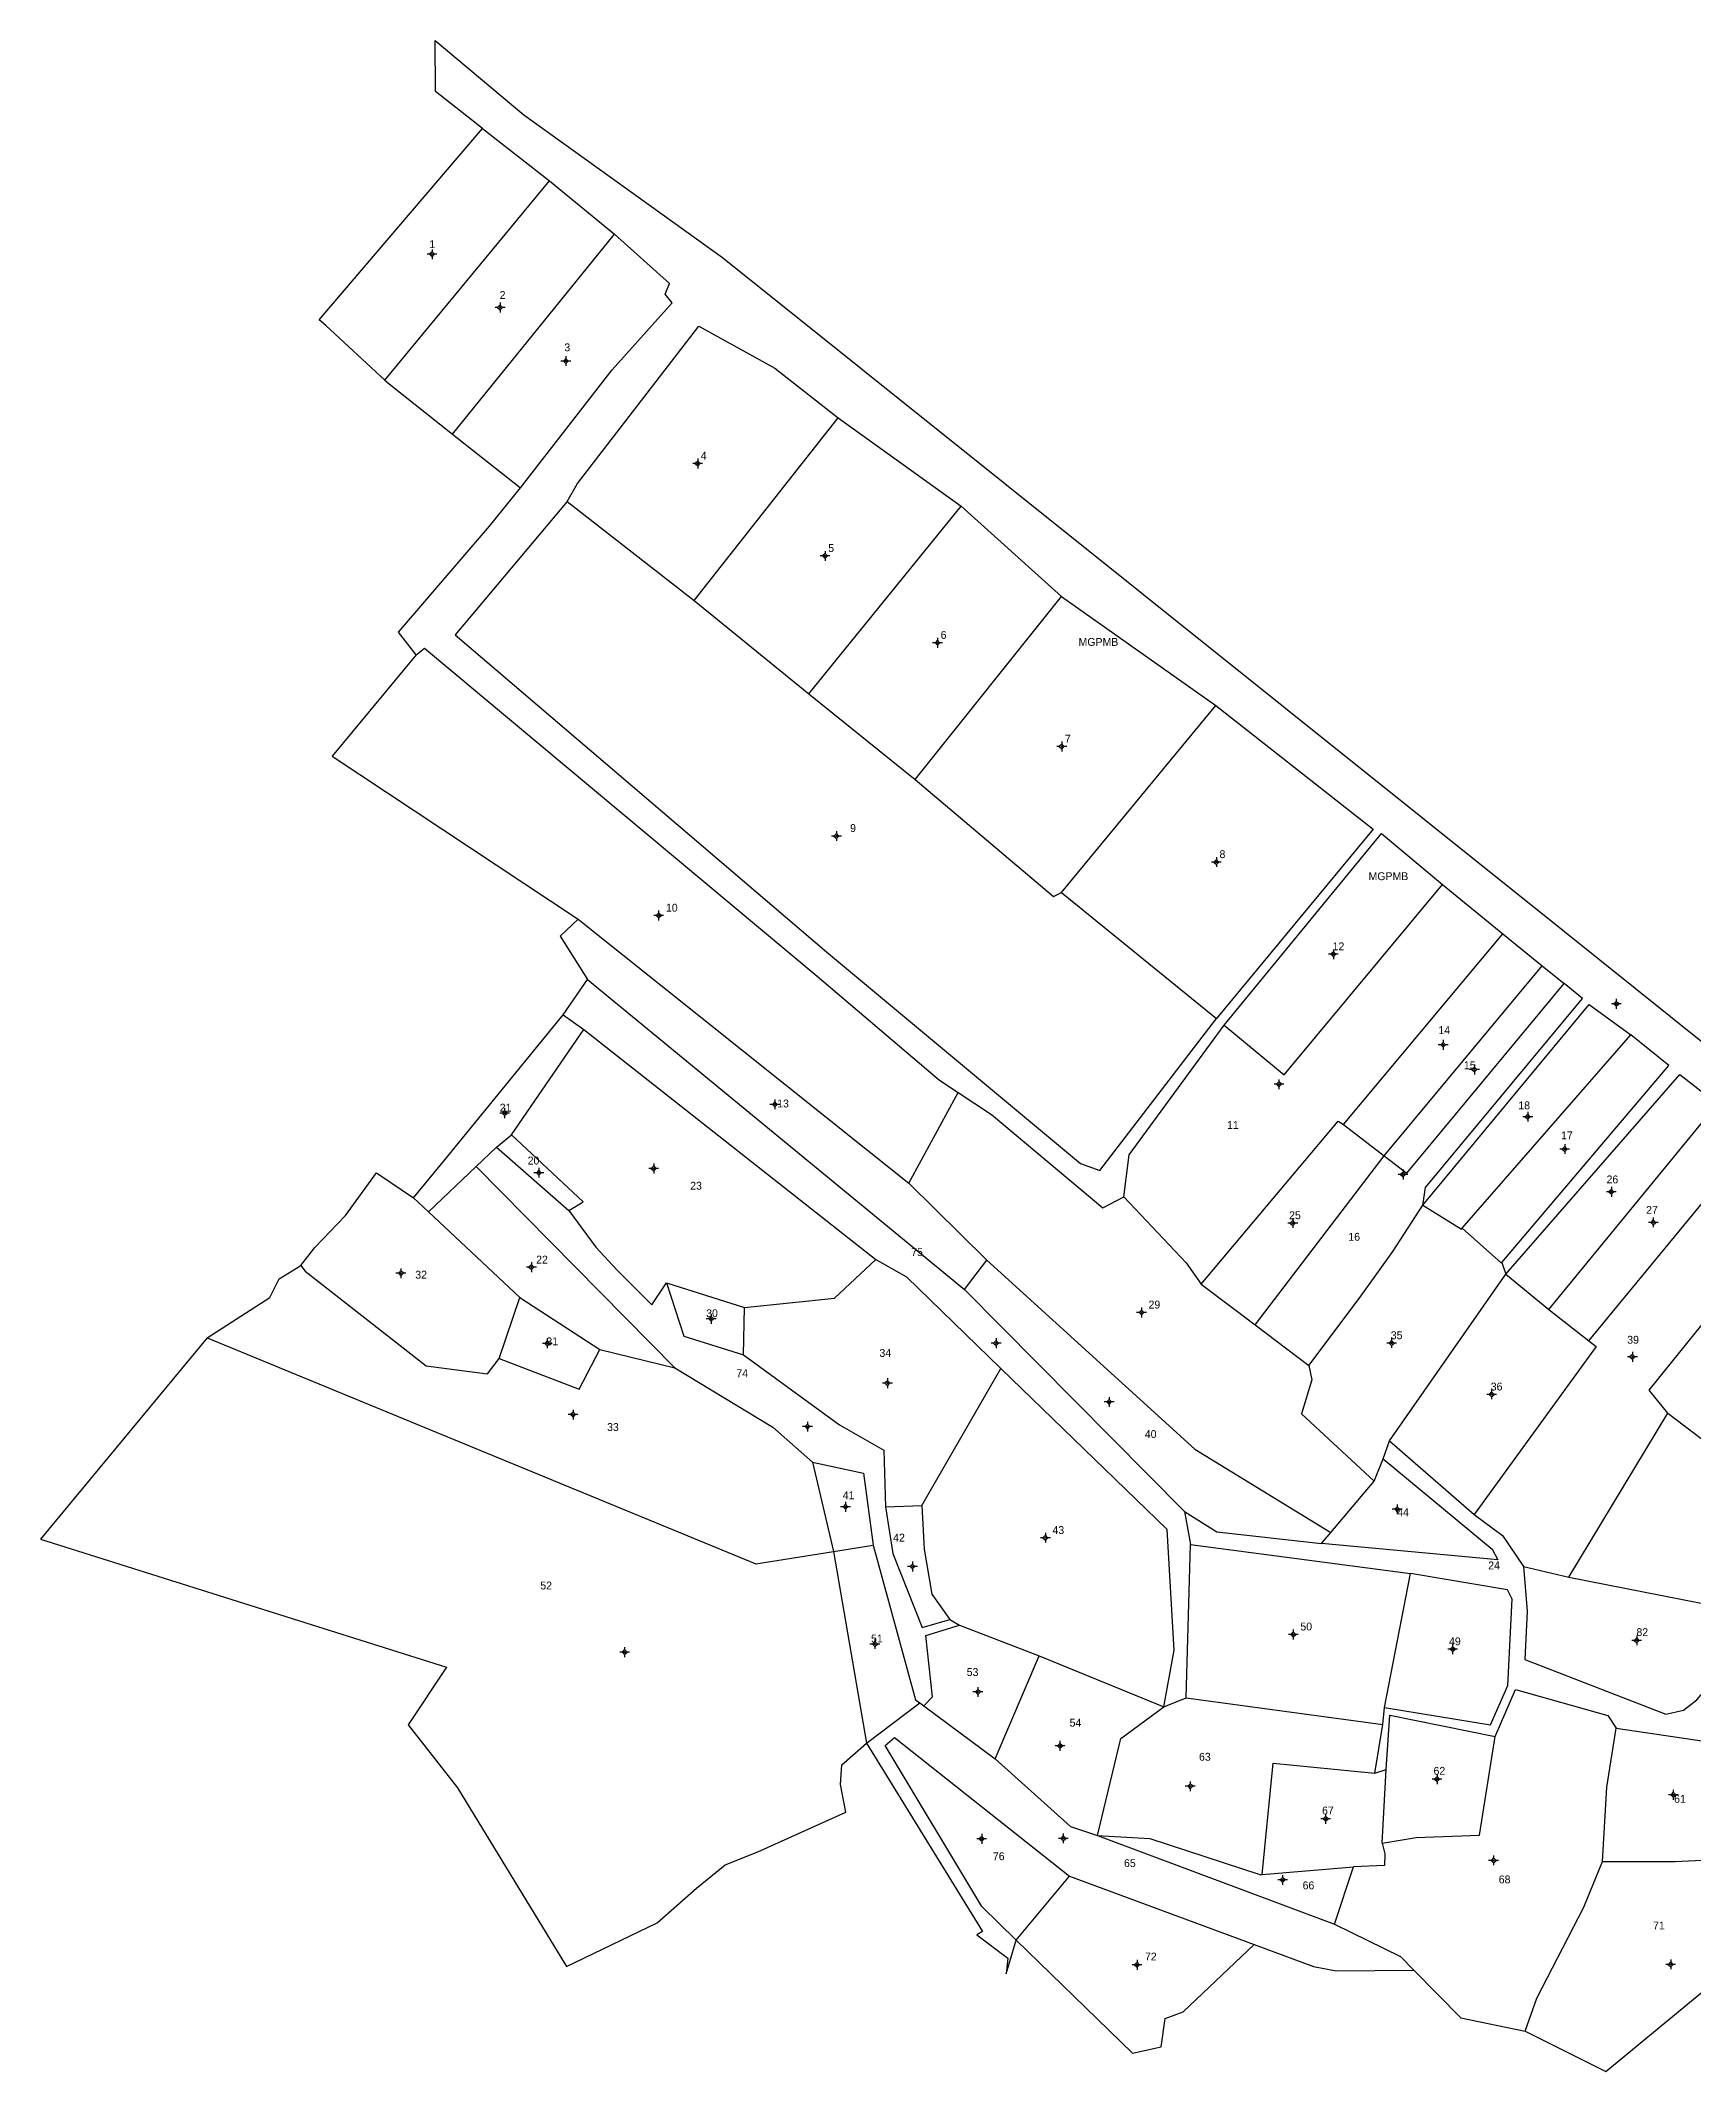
# Model space of a CAD drawing. Extents: x 551451 to 552083, y 1839976 to 1840492.
# Drawn here: x 551451 to 551870, y 1839976 to 1840492 of the extents above; entities that cross this region are included whole.
import ezdxf

# ---------------------------------------------------------------- set-up
doc = ezdxf.new("R2010")
doc.units = 0
for name, color, linetype in [('Level 10', 7, 'Continuous'), ('Level 11', 7, 'Continuous'), ('Level 22', 7, 'Continuous'), ('Level 6', 7, 'Continuous')]:
    doc.layers.add(name, color=color, linetype=linetype)

msp = doc.modelspace()

# ---------------------------------------------------------------- linework, layer by layer
at = {"layer": 'Level 10'}
for p, q in [((551562.81, 1840469.19), (551579.82, 1840455.9)), ((551538, 1840405.29), (551579.82, 1840455.9)), ((551579.82, 1840455.9), (551596.37, 1840442.32)), ((551555.19, 1840391.56), (551596.37, 1840442.32)), ((551616.54, 1840349.24), (551653.17, 1840395.68)), ((551653.17, 1840395.68), (551684.44, 1840373.28)), ((551555.19, 1840391.56), (551572.45, 1840377.93)), ((551584.28, 1840374.41), (551616.54, 1840349.24)), ((551645.71, 1840325.53), (551684.44, 1840373.28)), ((551684.44, 1840373.28), (551709.94, 1840350.27)), ((551616.54, 1840349.24), (551645.71, 1840325.53)), ((551672.72, 1840303.8), (551709.94, 1840350.27)), ((551709.94, 1840350.27), (551749.11, 1840322.61)), ((551645.71, 1840325.53), (551672.72, 1840303.8)), ((551709.9, 1840275.05), (551749.11, 1840322.61)), ((551709.9, 1840275.05), (551749.24, 1840243.05)), ((551806.67, 1840277.12), (551822.06, 1840264.59)), ((551587.06, 1840268.32), (551671.14, 1840201.28)), ((551781.53, 1840216.16), (551822.06, 1840264.59)), ((551822.06, 1840264.59), (551832.01, 1840256.49)), ((551791.88, 1840208.17), (551832.01, 1840256.49)), ((551832.01, 1840256.49), (551837.59, 1840251.93)), ((551583.32, 1840244.05), (551589.47, 1840252.99)), ((551589.47, 1840252.99), (551685.27, 1840174.19)), ((551583.32, 1840244.05), (551588.51, 1840240.29)), ((551570.19, 1840213.49), (551588.51, 1840240.29)), ((551588.51, 1840240.29), (551662.7, 1840181.82)), ((551811.68, 1840189.77), (551854.58, 1840238.93)), ((551671.14, 1840201.28), (551683.65, 1840224.25)), ((551833.69, 1840169.17), (551876.58, 1840221.41)), ((551566.36, 1840210.37), (551570.19, 1840213.49)), ((551781.53, 1840216.16), (551791.88, 1840208.17)), ((551843.91, 1840161.16), (551886.59, 1840213.12)), ((551561.19, 1840205.48), (551566.36, 1840210.37)), ((551566.36, 1840210.37), (551584.7, 1840194.3)), ((551759.08, 1840165.26), (551791.88, 1840208.17)), ((551549.03, 1840193.98), (551561.19, 1840205.48)), ((551561.19, 1840205.48), (551611.68, 1840154.33)), ((551545.29, 1840197.5), (551549.03, 1840193.98)), ((551671.14, 1840201.28), (551690.92, 1840181.65)), ((551549.03, 1840193.98), (551572.26, 1840172.15)), ((551685.27, 1840174.19), (551690.92, 1840181.65)), ((551793.2, 1840135.78), (551822.78, 1840178.11)), ((551821.77, 1840181.06), (551822.78, 1840178.11)), ((551822.78, 1840178.11), (551833.69, 1840169.17)), ((551567.04, 1840156.68), (551572.26, 1840172.15)), ((551572.26, 1840172.15), (551592.58, 1840158.97)), ((551609.52, 1840175.96), (551629.34, 1840169.68)), ((551685.27, 1840174.19), (551741.13, 1840117.82)), ((551745.41, 1840175.6), (551759.08, 1840165.26)), ((551629.14, 1840157.61), (551629.34, 1840169.68)), ((551833.69, 1840169.17), (551843.91, 1840161.16)), ((551759.08, 1840165.26), (551772.73, 1840154.94)), ((551592.58, 1840158.97), (551611.68, 1840154.33)), ((551674.38, 1840119.33), (551694.47, 1840154.12)), ((551838.82, 1840101.13), (551863.94, 1840142.82)), ((551791.63, 1840131.17), (551793.2, 1840135.78)), ((551793.2, 1840135.78), (551814.71, 1840117.04)), ((551646.62, 1840130.35), (551651.98, 1840107.68)), ((551789.3, 1840125.55), (551791.63, 1840131.17)), ((551778.29, 1840112.51), (551789.3, 1840125.55)), ((551665.16, 1840119), (551674.38, 1840119.33)), ((551741.13, 1840117.82), (551742.67, 1840109.47)), ((551741.56, 1840070.48), (551742.67, 1840109.47)), ((551742.67, 1840109.47), (551798.57, 1840102.07)), ((551775.99, 1840109.68), (551778.29, 1840112.51)), ((551651.98, 1840107.68), (551662.08, 1840109.29)), ((551651.98, 1840107.68), (551660.39, 1840059)), ((551791.94, 1840068.01), (551798.57, 1840102.07)), ((551827.32, 1840103.81), (551838.82, 1840101.13)), ((551838.82, 1840101.13), (551889.45, 1840091.13)), ((551681.55, 1840090.37), (551683.98, 1840088.95)), ((551683.98, 1840088.95), (551704.19, 1840081.12)), ((551693.08, 1840055), (551704.19, 1840081.12)), ((551704.19, 1840081.12), (551735.88, 1840068.2)), ((551660.39, 1840059), (551673.87, 1840069.19)), ((551673.87, 1840069.19), (551674.93, 1840068.41)), ((551674.93, 1840068.41), (551693.08, 1840055)), ((551735.88, 1840068.2), (551741.56, 1840070.48)), ((551741.56, 1840070.48), (551791.54, 1840063.69)), ((551789.47, 1840051.35), (551791.54, 1840063.69)), ((551791.54, 1840063.69), (551791.94, 1840068.01)), ((551789.47, 1840051.35), (551792.38, 1840052.29)), ((551791.37, 1840033.54), (551792.38, 1840052.29)), ((551719.06, 1840035.46), (551779.25, 1840012.94)), ((551760.91, 1840025.57), (551784.12, 1840027.55)), ((551779.25, 1840012.94), (551784.12, 1840027.55)), ((551698.36, 1840008.94), (551711.94, 1840025.15)), ((551711.94, 1840025.15), (551758.83, 1840007.8))]:
    msp.add_line(p, q, dxfattribs=at)
for points in [[(551562.81, 1840469.19), (551550.85, 1840478.6), (551550.73, 1840491.53), (551573.3, 1840472.68), (551623.78, 1840436.42), (551837.71, 1840265.16), (552054.01, 1840091.72), (552080.17, 1840067.8), (552083.48, 1840053.35)], [(551538, 1840405.29), (551523.02, 1840419.19), (551521.3, 1840420.56), (551562.81, 1840469.19)], [(551572.45, 1840377.93), (551595.71, 1840407.91), (551610.97, 1840424.91), (551609.24, 1840427.11), (551610.32, 1840429.84), (551596.37, 1840442.32)], [(551584.28, 1840374.41), (551586.96, 1840378.98), (551617.77, 1840418.94), (551637.07, 1840408.28), (551653.17, 1840395.68)], [(551538, 1840405.29), (551539.07, 1840404.3), (551555.19, 1840391.56)], [(551545.9, 1840335.45), (551541.44, 1840341.24), (551564.61, 1840368.16), (551572.45, 1840377.93)], [(551584.28, 1840374.41), (551555.88, 1840340.52), (551650.16, 1840260.02), (551714.72, 1840206.22), (551719.64, 1840204.45), (551749.24, 1840243.05)], [(551545.9, 1840335.45), (551548.09, 1840337.21), (551647.83, 1840253.87), (551678.9, 1840227.37), (551683.65, 1840224.25)], [(551545.9, 1840335.45), (551524.57, 1840309.77), (551552.49, 1840291.26), (551587.06, 1840268.32)], [(551749.11, 1840322.61), (551789.11, 1840291.19), (551749.24, 1840243.05)], [(551672.72, 1840303.8), (551707.86, 1840274.09), (551709.9, 1840275.05)], [(551751.23, 1840241.38), (551791.19, 1840290.04), (551806.67, 1840277.12)], [(551751.23, 1840241.38), (551766.44, 1840228.77), (551806.67, 1840277.12)], [(551587.06, 1840268.32), (551582.52, 1840264.03), (551589.47, 1840252.99)], [(551791.88, 1840208.17), (551797.67, 1840203.76), (551837.59, 1840251.93)], [(551801.68, 1840195.68), (551802.37, 1840200.17), (551842.23, 1840248.13), (551837.59, 1840251.93)], [(551545.29, 1840197.5), (551553.22, 1840207.2), (551583.32, 1840244.05)], [(551801.68, 1840195.68), (551843.98, 1840246.66), (551854.58, 1840238.93)], [(551725.7, 1840197.76), (551727.08, 1840208.4), (551751.23, 1840241.38)], [(551821.77, 1840181.06), (551864.24, 1840231.12), (551854.58, 1840238.93)], [(551822.78, 1840178.11), (551866.98, 1840228.89), (551876.58, 1840221.41)], [(551683.65, 1840224.25), (551692.11, 1840218.69), (551720.38, 1840195.01), (551725.7, 1840197.76)], [(551584.7, 1840194.3), (551588.35, 1840196.54), (551570.19, 1840213.49)], [(551745.41, 1840175.6), (551780.23, 1840216.97), (551781.53, 1840216.16)], [(551516.63, 1840180.33), (551520.17, 1840184.91), (551527.95, 1840193.02), (551535.84, 1840203.87), (551545.29, 1840197.5)], [(551725.7, 1840197.76), (551741.54, 1840180.96), (551745.41, 1840175.6)], [(551863.94, 1840142.82), (551859.19, 1840148.61), (551901.36, 1840200.89)], [(551584.7, 1840194.3), (551591.59, 1840184.98), (551596.89, 1840179.22), (551605.84, 1840170.35), (551609.52, 1840175.96)], [(551772.73, 1840154.94), (551785.49, 1840171.92), (551794.06, 1840183.89), (551801.68, 1840195.68)], [(551801.68, 1840195.68), (551811.52, 1840189.59), (551811.68, 1840189.77)], [(551811.68, 1840189.77), (551821.66, 1840180.92), (551821.77, 1840181.06)], [(551629.34, 1840169.68), (551652.26, 1840172), (551662.7, 1840181.82)], [(551662.7, 1840181.82), (551670.53, 1840177.44), (551694.47, 1840154.12)], [(551492.87, 1840161.96), (551508.79, 1840172.19), (551511.1, 1840176.91), (551516.63, 1840180.33)], [(551516.63, 1840180.33), (551517.7, 1840178.92), (551548.47, 1840154.8), (551564.04, 1840152.8), (551567.04, 1840156.68)], [(551690.92, 1840181.65), (551743.74, 1840133.62), (551778.29, 1840112.51)], [(551609.52, 1840175.96), (551613.93, 1840162.35), (551629.14, 1840157.61)], [(551492.87, 1840161.96), (551450.52, 1840110.75), (551553.65, 1840078.24), (551543.93, 1840063.6), (551556.45, 1840047.58), (551584.14, 1840002.23), (551607.18, 1840013.35), (551617.14, 1840022.15), (551624.47, 1840028.06), (551632.71, 1840031.31), (551655.08, 1840041.46), (551653.71, 1840048.43), (551654.11, 1840053.47), (551660.39, 1840059)], [(551492.87, 1840161.96), (551632.24, 1840104.54), (551651.98, 1840107.68)], [(551843.91, 1840161.16), (551845.74, 1840159.72), (551814.71, 1840117.04)], [(551567.04, 1840156.68), (551587.35, 1840148.91), (551592.58, 1840158.97)], [(551629.14, 1840157.61), (551653.52, 1840139.87), (551664.72, 1840133.41), (551665.16, 1840119)], [(551611.68, 1840154.33), (551636.56, 1840139.27), (551646.62, 1840130.35)], [(551735.88, 1840068.2), (551738.5, 1840082.59), (551736.71, 1840113.23), (551694.47, 1840154.12)], [(551772.73, 1840154.94), (551773.5, 1840151.24), (551770.85, 1840142.64), (551789.3, 1840125.55)], [(551863.94, 1840142.82), (551872.72, 1840136.09), (551874.6, 1840138.44)], [(551646.62, 1840130.35), (551659.56, 1840127.56), (551662.08, 1840109.29)], [(551791.63, 1840131.17), (551819.34, 1840108.27), (551820.75, 1840105.58), (551775.99, 1840109.68)], [(551665.16, 1840119), (551667.06, 1840107.17), (551674.49, 1840088.35), (551681.55, 1840090.37)], [(551674.38, 1840119.33), (551674.97, 1840108.23), (551676.92, 1840096.79), (551681.55, 1840090.37)], [(551741.13, 1840117.82), (551749.4, 1840112.63), (551775.99, 1840109.68)], [(551814.71, 1840117.04), (551821.94, 1840111.75), (551827.32, 1840103.81)], [(551662.08, 1840109.29), (551672.81, 1840069.97), (551673.87, 1840069.19)], [(551791.94, 1840068.01), (551818.88, 1840063.61), (551823.26, 1840073.57), (551824.39, 1840095.53), (551823.22, 1840097.95), (551798.57, 1840102.07)], [(551827.32, 1840103.81), (551828.21, 1840092.47), (551827.58, 1840080.23), (551863.42, 1840066.34), (551867.96, 1840067.37), (551871.28, 1840069.93), (551889.45, 1840091.13)], [(551674.93, 1840068.41), (551677.15, 1840070.76), (551675.4, 1840086.35), (551683.98, 1840088.95)], [(551719.06, 1840035.46), (551724.99, 1840060.16), (551735.88, 1840068.2)], [(551820.12, 1840060.67), (551825.24, 1840072.57), (551848.67, 1840066.02), (551850.82, 1840062.8)], [(551792.38, 1840052.29), (551793.31, 1840066.11), (551820.12, 1840060.67)], [(551660.39, 1840059), (551689.8, 1840011.14), (551688.37, 1840010.23), (551696.23, 1840004.3), (551695.88, 1840000.35), (551698.36, 1840008.94)], [(551698.36, 1840008.94), (551689.63, 1840017.43), (551665.07, 1840058.35), (551667.5, 1840060.37), (551711.94, 1840025.15)], [(551791.37, 1840033.54), (551799.98, 1840035), (551816.12, 1840035.62), (551820.12, 1840060.67)], [(551847.32, 1840028.9), (551848.44, 1840047.81), (551850.82, 1840062.8)], [(551850.82, 1840062.8), (551875.51, 1840059.12), (551878.84, 1840055.58), (551888.1, 1840029.96)], [(551693.08, 1840055), (551712.21, 1840037.82), (551719.06, 1840035.46)], [(551760.91, 1840025.57), (551763.7, 1840053.91), (551789.47, 1840051.35)], [(551719.06, 1840035.46), (551732.33, 1840034.77), (551760.58, 1840025.54), (551760.91, 1840025.57)], [(551791.37, 1840033.54), (551792.05, 1840030.86), (551791.95, 1840027.86), (551784.12, 1840027.55)], [(551827.68, 1839985.78), (551830.71, 1839994.18), (551842.58, 1840017.3), (551847.32, 1840028.9)], [(551847.32, 1840028.9), (551865.78, 1840028.91), (551888.1, 1840029.96)], [(551779.25, 1840012.94), (551795.99, 1840004.77), (551799.44, 1840001.26)], [(551698.36, 1840008.94), (551707.08, 1840000.45), (551727.93, 1839980.17), (551735.25, 1839981.78), (551736.28, 1839989.02), (551740.77, 1839990.74), (551758.83, 1840007.8)], [(551758.83, 1840007.8), (551773.93, 1840002.2), (551779.67, 1840001.08), (551799.44, 1840001.26)], [(551799.44, 1840001.26), (551811.33, 1839989.15), (551827.68, 1839985.78)], [(551827.68, 1839985.78), (551848.24, 1839975.57), (551875.33, 1839997.94), (551895.07, 1839994.56), (551894.9, 1839999.89), (551894.4, 1840002.09)]]:
    msp.add_lwpolyline(points, dxfattribs=at)
at = {"layer": 'Level 11'}
for p, q in [((551549.345, 1840437.24), (551548.72, 1840437.24)), ((551549.97, 1840437.865), (551549.345, 1840437.24)), ((551549.345, 1840437.24), (551549.97, 1840436.615)), ((551549.97, 1840438.49), (551549.97, 1840437.865)), ((551550.595, 1840437.24), (551549.97, 1840437.865)), ((551549.97, 1840436.615), (551550.595, 1840437.24)), ((551549.97, 1840436.615), (551549.97, 1840435.99)), ((551551.22, 1840437.24), (551550.595, 1840437.24)), ((551567.26, 1840424.355), (551566.635, 1840423.73)), ((551567.26, 1840424.98), (551567.26, 1840424.355)), ((551567.885, 1840423.73), (551567.26, 1840424.355)), ((551566.635, 1840423.73), (551566.01, 1840423.73)), ((551566.635, 1840423.73), (551567.26, 1840423.105)), ((551567.26, 1840423.105), (551567.885, 1840423.73)), ((551567.26, 1840423.105), (551567.26, 1840422.48)), ((551568.51, 1840423.73), (551567.885, 1840423.73)), ((551583.345, 1840410.12), (551582.72, 1840410.12)), ((551583.97, 1840410.745), (551583.345, 1840410.12)), ((551583.345, 1840410.12), (551583.97, 1840409.495)), ((551583.97, 1840411.37), (551583.97, 1840410.745)), ((551584.595, 1840410.12), (551583.97, 1840410.745)), ((551583.97, 1840409.495), (551584.595, 1840410.12)), ((551583.97, 1840409.495), (551583.97, 1840408.87)), ((551585.22, 1840410.12), (551584.595, 1840410.12)), ((551616.835, 1840384.09), (551616.21, 1840384.09)), ((551617.46, 1840384.715), (551616.835, 1840384.09)), ((551616.835, 1840384.09), (551617.46, 1840383.465)), ((551617.46, 1840385.34), (551617.46, 1840384.715)), ((551618.085, 1840384.09), (551617.46, 1840384.715)), ((551617.46, 1840383.465), (551618.085, 1840384.09)), ((551617.46, 1840383.465), (551617.46, 1840382.84)), ((551618.71, 1840384.09), (551618.085, 1840384.09)), ((551649.205, 1840360.6), (551648.58, 1840360.6)), ((551649.83, 1840361.225), (551649.205, 1840360.6)), ((551649.205, 1840360.6), (551649.83, 1840359.975)), ((551649.83, 1840361.85), (551649.83, 1840361.225)), ((551650.455, 1840360.6), (551649.83, 1840361.225)), ((551649.83, 1840359.975), (551650.455, 1840360.6)), ((551649.83, 1840359.975), (551649.83, 1840359.35)), ((551651.08, 1840360.6), (551650.455, 1840360.6)), ((551677.775, 1840338.54), (551677.15, 1840338.54)), ((551678.4, 1840339.165), (551677.775, 1840338.54)), ((551677.775, 1840338.54), (551678.4, 1840337.915)), ((551678.4, 1840339.79), (551678.4, 1840339.165)), ((551679.025, 1840338.54), (551678.4, 1840339.165)), ((551678.4, 1840337.915), (551679.025, 1840338.54)), ((551678.4, 1840337.915), (551678.4, 1840337.29)), ((551679.65, 1840338.54), (551679.025, 1840338.54)), ((551709.345, 1840312.18), (551708.72, 1840312.18)), ((551709.97, 1840312.805), (551709.345, 1840312.18)), ((551709.345, 1840312.18), (551709.97, 1840311.555)), ((551709.97, 1840313.43), (551709.97, 1840312.805)), ((551710.595, 1840312.18), (551709.97, 1840312.805)), ((551709.97, 1840311.555), (551710.595, 1840312.18)), ((551709.97, 1840311.555), (551709.97, 1840310.93)), ((551711.22, 1840312.18), (551710.595, 1840312.18)), ((551652.72, 1840290.055), (551652.095, 1840289.43)), ((551652.72, 1840290.68), (551652.72, 1840290.055)), ((551653.345, 1840289.43), (551652.72, 1840290.055)), ((551652.095, 1840289.43), (551651.47, 1840289.43)), ((551652.095, 1840289.43), (551652.72, 1840288.805)), ((551652.72, 1840288.805), (551653.345, 1840289.43)), ((551652.72, 1840288.805), (551652.72, 1840288.18)), ((551653.97, 1840289.43), (551653.345, 1840289.43)), ((551748.625, 1840282.83), (551748, 1840282.83)), ((551749.25, 1840283.455), (551748.625, 1840282.83)), ((551748.625, 1840282.83), (551749.25, 1840282.205)), ((551749.25, 1840284.08), (551749.25, 1840283.455)), ((551749.875, 1840282.83), (551749.25, 1840283.455)), ((551749.25, 1840282.205), (551749.875, 1840282.83)), ((551749.25, 1840282.205), (551749.25, 1840281.58)), ((551750.5, 1840282.83), (551749.875, 1840282.83)), ((551607.55, 1840269.865), (551606.925, 1840269.24)), ((551607.55, 1840270.49), (551607.55, 1840269.865)), ((551608.175, 1840269.24), (551607.55, 1840269.865)), ((551606.925, 1840269.24), (551606.3, 1840269.24)), ((551606.925, 1840269.24), (551607.55, 1840268.615)), ((551607.55, 1840268.615), (551608.175, 1840269.24)), ((551607.55, 1840268.615), (551607.55, 1840267.99)), ((551608.8, 1840269.24), (551608.175, 1840269.24)), ((551778.355, 1840259.4), (551777.73, 1840259.4)), ((551778.98, 1840260.025), (551778.355, 1840259.4)), ((551778.355, 1840259.4), (551778.98, 1840258.775)), ((551778.98, 1840260.65), (551778.98, 1840260.025)), ((551779.605, 1840259.4), (551778.98, 1840260.025)), ((551778.98, 1840258.775), (551779.605, 1840259.4)), ((551780.23, 1840259.4), (551779.605, 1840259.4)), ((551778.98, 1840258.775), (551778.98, 1840258.15)), ((551850.235, 1840246.81), (551849.61, 1840246.81)), ((551850.86, 1840247.435), (551850.235, 1840246.81)), ((551850.235, 1840246.81), (551850.86, 1840246.185)), ((551850.86, 1840248.06), (551850.86, 1840247.435)), ((551851.485, 1840246.81), (551850.86, 1840247.435)), ((551850.86, 1840246.185), (551851.485, 1840246.81)), ((551850.86, 1840246.185), (551850.86, 1840245.56)), ((551852.11, 1840246.81), (551851.485, 1840246.81)), ((551806.255, 1840236.38), (551805.63, 1840236.38)), ((551806.88, 1840237.005), (551806.255, 1840236.38)), ((551806.255, 1840236.38), (551806.88, 1840235.755)), ((551806.88, 1840237.63), (551806.88, 1840237.005)), ((551807.505, 1840236.38), (551806.88, 1840237.005)), ((551806.88, 1840235.755), (551807.505, 1840236.38)), ((551806.88, 1840235.755), (551806.88, 1840235.13)), ((551808.13, 1840236.38), (551807.505, 1840236.38)), ((551814.195, 1840230.12), (551813.57, 1840230.12)), ((551814.82, 1840230.745), (551814.195, 1840230.12)), ((551814.195, 1840230.12), (551814.82, 1840229.495)), ((551814.82, 1840231.37), (551814.82, 1840230.745)), ((551815.445, 1840230.12), (551814.82, 1840230.745)), ((551814.82, 1840229.495), (551815.445, 1840230.12)), ((551814.82, 1840229.495), (551814.82, 1840228.87)), ((551816.07, 1840230.12), (551815.445, 1840230.12)), ((551764.525, 1840226.36), (551763.9, 1840226.36)), ((551765.15, 1840226.985), (551764.525, 1840226.36)), ((551764.525, 1840226.36), (551765.15, 1840225.735)), ((551765.15, 1840227.61), (551765.15, 1840226.985)), ((551765.775, 1840226.36), (551765.15, 1840226.985)), ((551765.15, 1840225.735), (551765.775, 1840226.36)), ((551765.15, 1840225.735), (551765.15, 1840225.11)), ((551766.4, 1840226.36), (551765.775, 1840226.36)), ((551567.795, 1840219.02), (551567.17, 1840219.02)), ((551568.42, 1840219.645), (551567.795, 1840219.02)), ((551567.795, 1840219.02), (551568.42, 1840218.395)), ((551568.42, 1840220.27), (551568.42, 1840219.645)), ((551569.045, 1840219.02), (551568.42, 1840219.645)), ((551568.42, 1840218.395), (551569.045, 1840219.02)), ((551568.42, 1840218.395), (551568.42, 1840217.77)), ((551569.67, 1840219.02), (551569.045, 1840219.02)), ((551636.445, 1840221.26), (551635.82, 1840221.26)), ((551637.07, 1840221.885), (551636.445, 1840221.26)), ((551636.445, 1840221.26), (551637.07, 1840220.635)), ((551637.07, 1840222.51), (551637.07, 1840221.885)), ((551637.695, 1840221.26), (551637.07, 1840221.885)), ((551637.07, 1840220.635), (551637.695, 1840221.26)), ((551637.07, 1840220.635), (551637.07, 1840220.01)), ((551638.32, 1840221.26), (551637.695, 1840221.26)), ((551827.735, 1840218.12), (551827.11, 1840218.12)), ((551828.36, 1840218.745), (551827.735, 1840218.12)), ((551827.735, 1840218.12), (551828.36, 1840217.495)), ((551828.36, 1840219.37), (551828.36, 1840218.745)), ((551828.985, 1840218.12), (551828.36, 1840218.745)), ((551828.36, 1840217.495), (551828.985, 1840218.12)), ((551829.61, 1840218.12), (551828.985, 1840218.12)), ((551828.36, 1840217.495), (551828.36, 1840216.87)), ((551837.135, 1840209.92), (551836.51, 1840209.92)), ((551837.76, 1840210.545), (551837.135, 1840209.92)), ((551837.135, 1840209.92), (551837.76, 1840209.295)), ((551837.76, 1840211.17), (551837.76, 1840210.545)), ((551838.385, 1840209.92), (551837.76, 1840210.545)), ((551837.76, 1840209.295), (551838.385, 1840209.92)), ((551837.76, 1840209.295), (551837.76, 1840208.67)), ((551839.01, 1840209.92), (551838.385, 1840209.92)), ((551576.485, 1840203.9), (551575.86, 1840203.9)), ((551577.11, 1840204.525), (551576.485, 1840203.9)), ((551576.485, 1840203.9), (551577.11, 1840203.275)), ((551577.11, 1840205.15), (551577.11, 1840204.525)), ((551577.735, 1840203.9), (551577.11, 1840204.525)), ((551577.11, 1840203.275), (551577.735, 1840203.9)), ((551577.11, 1840203.275), (551577.11, 1840202.65)), ((551578.36, 1840203.9), (551577.735, 1840203.9)), ((551605.675, 1840204.98), (551605.05, 1840204.98)), ((551606.3, 1840205.605), (551605.675, 1840204.98)), ((551605.675, 1840204.98), (551606.3, 1840204.355)), ((551606.3, 1840206.23), (551606.3, 1840205.605)), ((551606.925, 1840204.98), (551606.3, 1840205.605)), ((551606.3, 1840204.355), (551606.925, 1840204.98)), ((551606.3, 1840204.355), (551606.3, 1840203.73)), ((551607.55, 1840204.98), (551606.925, 1840204.98)), ((551796.045, 1840203.44), (551795.42, 1840203.44)), ((551796.67, 1840204.065), (551796.045, 1840203.44)), ((551796.045, 1840203.44), (551796.67, 1840202.815)), ((551796.67, 1840204.69), (551796.67, 1840204.065)), ((551797.295, 1840203.44), (551796.67, 1840204.065)), ((551796.67, 1840202.815), (551797.295, 1840203.44)), ((551796.67, 1840202.815), (551796.67, 1840202.19)), ((551797.92, 1840203.44), (551797.295, 1840203.44)), ((551848.975, 1840199.03), (551848.35, 1840199.03)), ((551849.6, 1840199.655), (551848.975, 1840199.03)), ((551848.975, 1840199.03), (551849.6, 1840198.405)), ((551849.6, 1840200.28), (551849.6, 1840199.655)), ((551850.225, 1840199.03), (551849.6, 1840199.655)), ((551849.6, 1840198.405), (551850.225, 1840199.03)), ((551849.6, 1840198.405), (551849.6, 1840197.78)), ((551850.85, 1840199.03), (551850.225, 1840199.03)), ((551768.66, 1840192.37), (551768.66, 1840191.745)), ((551860.25, 1840192.53), (551860.25, 1840191.905)), ((551768.035, 1840191.12), (551767.41, 1840191.12)), ((551768.66, 1840191.745), (551768.035, 1840191.12)), ((551768.035, 1840191.12), (551768.66, 1840190.495)), ((551769.285, 1840191.12), (551768.66, 1840191.745)), ((551768.66, 1840190.495), (551769.285, 1840191.12)), ((551768.66, 1840190.495), (551768.66, 1840189.87)), ((551769.91, 1840191.12), (551769.285, 1840191.12)), ((551859.625, 1840191.28), (551859, 1840191.28)), ((551860.25, 1840191.905), (551859.625, 1840191.28)), ((551859.625, 1840191.28), (551860.25, 1840190.655)), ((551860.875, 1840191.28), (551860.25, 1840191.905)), ((551860.25, 1840190.655), (551860.875, 1840191.28)), ((551860.25, 1840190.655), (551860.25, 1840190.03)), ((551861.5, 1840191.28), (551860.875, 1840191.28)), ((551541.435, 1840178.34), (551540.81, 1840178.34)), ((551542.06, 1840178.965), (551541.435, 1840178.34)), ((551541.435, 1840178.34), (551542.06, 1840177.715)), ((551542.06, 1840179.59), (551542.06, 1840178.965)), ((551542.685, 1840178.34), (551542.06, 1840178.965)), ((551542.06, 1840177.715), (551542.685, 1840178.34)), ((551542.06, 1840177.715), (551542.06, 1840177.09)), ((551543.31, 1840178.34), (551542.685, 1840178.34)), ((551574.595, 1840179.9), (551573.97, 1840179.9)), ((551575.22, 1840180.525), (551574.595, 1840179.9)), ((551574.595, 1840179.9), (551575.22, 1840179.275)), ((551575.22, 1840181.15), (551575.22, 1840180.525)), ((551575.845, 1840179.9), (551575.22, 1840180.525)), ((551575.22, 1840179.275), (551575.845, 1840179.9)), ((551575.22, 1840179.275), (551575.22, 1840178.65)), ((551576.47, 1840179.9), (551575.845, 1840179.9)), ((551620.265, 1840166.78), (551619.64, 1840166.78)), ((551620.89, 1840167.405), (551620.265, 1840166.78)), ((551620.265, 1840166.78), (551620.89, 1840166.155)), ((551620.89, 1840168.03), (551620.89, 1840167.405)), ((551621.515, 1840166.78), (551620.89, 1840167.405)), ((551620.89, 1840166.155), (551621.515, 1840166.78)), ((551622.14, 1840166.78), (551621.515, 1840166.78)), ((551729.605, 1840168.38), (551728.98, 1840168.38)), ((551730.23, 1840169.005), (551729.605, 1840168.38)), ((551729.605, 1840168.38), (551730.23, 1840167.755)), ((551730.23, 1840169.63), (551730.23, 1840169.005)), ((551730.855, 1840168.38), (551730.23, 1840169.005)), ((551730.23, 1840167.755), (551730.855, 1840168.38)), ((551730.23, 1840167.755), (551730.23, 1840167.13)), ((551731.48, 1840168.38), (551730.855, 1840168.38)), ((551579.26, 1840161.155), (551578.635, 1840160.53)), ((551579.26, 1840161.78), (551579.26, 1840161.155)), ((551579.885, 1840160.53), (551579.26, 1840161.155)), ((551620.89, 1840166.155), (551620.89, 1840165.53)), ((551693.28, 1840161.225), (551692.655, 1840160.6)), ((551693.28, 1840161.85), (551693.28, 1840161.225)), ((551693.905, 1840160.6), (551693.28, 1840161.225)), ((551793.77, 1840161.245), (551793.145, 1840160.62)), ((551793.77, 1840161.87), (551793.77, 1840161.245)), ((551794.395, 1840160.62), (551793.77, 1840161.245)), ((551578.635, 1840160.53), (551578.01, 1840160.53)), ((551578.635, 1840160.53), (551579.26, 1840159.905)), ((551579.26, 1840159.905), (551579.885, 1840160.53)), ((551579.26, 1840159.905), (551579.26, 1840159.28)), ((551580.51, 1840160.53), (551579.885, 1840160.53)), ((551692.655, 1840160.6), (551692.03, 1840160.6)), ((551692.655, 1840160.6), (551693.28, 1840159.975)), ((551693.28, 1840159.975), (551693.905, 1840160.6)), ((551693.28, 1840159.975), (551693.28, 1840159.35)), ((551694.53, 1840160.6), (551693.905, 1840160.6)), ((551793.145, 1840160.62), (551792.52, 1840160.62)), ((551793.145, 1840160.62), (551793.77, 1840159.995)), ((551793.77, 1840159.995), (551794.395, 1840160.62)), ((551793.77, 1840159.995), (551793.77, 1840159.37)), ((551795.02, 1840160.62), (551794.395, 1840160.62)), ((551854.335, 1840157.12), (551853.71, 1840157.12)), ((551854.96, 1840157.745), (551854.335, 1840157.12)), ((551854.335, 1840157.12), (551854.96, 1840156.495)), ((551854.96, 1840158.37), (551854.96, 1840157.745)), ((551855.585, 1840157.12), (551854.96, 1840157.745)), ((551854.96, 1840156.495), (551855.585, 1840157.12)), ((551854.96, 1840156.495), (551854.96, 1840155.87)), ((551856.21, 1840157.12), (551855.585, 1840157.12)), ((551665.68, 1840151.035), (551665.055, 1840150.41)), ((551665.68, 1840151.66), (551665.68, 1840151.035)), ((551666.305, 1840150.41), (551665.68, 1840151.035)), ((551665.055, 1840150.41), (551664.43, 1840150.41)), ((551665.055, 1840150.41), (551665.68, 1840149.785)), ((551665.68, 1840149.785), (551666.305, 1840150.41)), ((551665.68, 1840149.785), (551665.68, 1840149.16)), ((551666.93, 1840150.41), (551666.305, 1840150.41)), ((551721.395, 1840145.66), (551720.77, 1840145.66)), ((551722.02, 1840146.285), (551721.395, 1840145.66)), ((551721.395, 1840145.66), (551722.02, 1840145.035)), ((551722.02, 1840146.91), (551722.02, 1840146.285)), ((551722.645, 1840145.66), (551722.02, 1840146.285)), ((551722.02, 1840145.035), (551722.645, 1840145.66)), ((551723.27, 1840145.66), (551722.645, 1840145.66)), ((551818.555, 1840147.58), (551817.93, 1840147.58)), ((551819.18, 1840148.205), (551818.555, 1840147.58)), ((551818.555, 1840147.58), (551819.18, 1840146.955)), ((551819.18, 1840148.83), (551819.18, 1840148.205)), ((551819.805, 1840147.58), (551819.18, 1840148.205)), ((551819.18, 1840146.955), (551819.805, 1840147.58)), ((551819.18, 1840146.955), (551819.18, 1840146.33)), ((551820.43, 1840147.58), (551819.805, 1840147.58)), ((551585.175, 1840142.44), (551584.55, 1840142.44)), ((551585.8, 1840143.065), (551585.175, 1840142.44)), ((551585.175, 1840142.44), (551585.8, 1840141.815)), ((551585.8, 1840143.69), (551585.8, 1840143.065)), ((551586.425, 1840142.44), (551585.8, 1840143.065)), ((551585.8, 1840141.815), (551586.425, 1840142.44)), ((551585.8, 1840141.815), (551585.8, 1840141.19)), ((551587.05, 1840142.44), (551586.425, 1840142.44)), ((551645.36, 1840140.64), (551645.36, 1840140.015)), ((551722.02, 1840145.035), (551722.02, 1840144.41)), ((551644.735, 1840139.39), (551644.11, 1840139.39)), ((551645.36, 1840140.015), (551644.735, 1840139.39)), ((551644.735, 1840139.39), (551645.36, 1840138.765)), ((551645.985, 1840139.39), (551645.36, 1840140.015)), ((551645.36, 1840138.765), (551645.985, 1840139.39)), ((551645.36, 1840138.765), (551645.36, 1840138.14)), ((551646.61, 1840139.39), (551645.985, 1840139.39)), ((551655.02, 1840120.27), (551655.02, 1840119.645)), ((551654.395, 1840119.02), (551653.77, 1840119.02)), ((551655.02, 1840119.645), (551654.395, 1840119.02)), ((551654.395, 1840119.02), (551655.02, 1840118.395)), ((551655.645, 1840119.02), (551655.02, 1840119.645)), ((551655.02, 1840118.395), (551655.645, 1840119.02)), ((551655.02, 1840118.395), (551655.02, 1840117.77)), ((551656.27, 1840119.02), (551655.645, 1840119.02)), ((551794.555, 1840118.38), (551793.93, 1840118.38)), ((551795.18, 1840119.005), (551794.555, 1840118.38)), ((551794.555, 1840118.38), (551795.18, 1840117.755)), ((551795.18, 1840119.63), (551795.18, 1840119.005)), ((551795.805, 1840118.38), (551795.18, 1840119.005)), ((551795.18, 1840117.755), (551795.805, 1840118.38)), ((551795.18, 1840117.755), (551795.18, 1840117.13)), ((551796.43, 1840118.38), (551795.805, 1840118.38)), ((551705.195, 1840111.16), (551704.57, 1840111.16)), ((551705.82, 1840111.785), (551705.195, 1840111.16)), ((551705.195, 1840111.16), (551705.82, 1840110.535)), ((551705.82, 1840112.41), (551705.82, 1840111.785)), ((551706.445, 1840111.16), (551705.82, 1840111.785)), ((551705.82, 1840110.535), (551706.445, 1840111.16)), ((551705.82, 1840110.535), (551705.82, 1840109.91)), ((551707.07, 1840111.16), (551706.445, 1840111.16)), ((551672.05, 1840104.465), (551671.425, 1840103.84)), ((551672.05, 1840105.09), (551672.05, 1840104.465)), ((551672.675, 1840103.84), (551672.05, 1840104.465)), ((551671.425, 1840103.84), (551670.8, 1840103.84)), ((551671.425, 1840103.84), (551672.05, 1840103.215)), ((551672.05, 1840103.215), (551672.675, 1840103.84)), ((551672.05, 1840103.215), (551672.05, 1840102.59)), ((551673.3, 1840103.84), (551672.675, 1840103.84)), ((551661.865, 1840084.14), (551661.24, 1840084.14)), ((551662.49, 1840084.765), (551661.865, 1840084.14)), ((551661.865, 1840084.14), (551662.49, 1840083.515)), ((551662.49, 1840085.39), (551662.49, 1840084.765)), ((551663.115, 1840084.14), (551662.49, 1840084.765)), ((551662.49, 1840083.515), (551663.115, 1840084.14)), ((551663.74, 1840084.14), (551663.115, 1840084.14)), ((551768.165, 1840086.58), (551767.54, 1840086.58)), ((551768.79, 1840087.205), (551768.165, 1840086.58)), ((551768.165, 1840086.58), (551768.79, 1840085.955)), ((551768.79, 1840087.83), (551768.79, 1840087.205)), ((551769.415, 1840086.58), (551768.79, 1840087.205)), ((551768.79, 1840085.955), (551769.415, 1840086.58)), ((551768.79, 1840085.955), (551768.79, 1840085.33)), ((551770.04, 1840086.58), (551769.415, 1840086.58)), ((551809.28, 1840084.09), (551809.28, 1840083.465)), ((551855.415, 1840085.08), (551854.79, 1840085.08)), ((551856.04, 1840085.705), (551855.415, 1840085.08)), ((551855.415, 1840085.08), (551856.04, 1840084.455)), ((551856.04, 1840086.33), (551856.04, 1840085.705)), ((551856.665, 1840085.08), (551856.04, 1840085.705)), ((551856.04, 1840084.455), (551856.665, 1840085.08)), ((551856.04, 1840084.455), (551856.04, 1840083.83)), ((551857.29, 1840085.08), (551856.665, 1840085.08)), ((551598.285, 1840082.1), (551597.66, 1840082.1)), ((551598.91, 1840082.725), (551598.285, 1840082.1)), ((551598.285, 1840082.1), (551598.91, 1840081.475)), ((551598.91, 1840083.35), (551598.91, 1840082.725)), ((551599.535, 1840082.1), (551598.91, 1840082.725)), ((551598.91, 1840081.475), (551599.535, 1840082.1)), ((551598.91, 1840081.475), (551598.91, 1840080.85)), ((551600.16, 1840082.1), (551599.535, 1840082.1)), ((551662.49, 1840083.515), (551662.49, 1840082.89)), ((551808.655, 1840082.84), (551808.03, 1840082.84)), ((551809.28, 1840083.465), (551808.655, 1840082.84)), ((551808.655, 1840082.84), (551809.28, 1840082.215)), ((551809.905, 1840082.84), (551809.28, 1840083.465)), ((551809.28, 1840082.215), (551809.905, 1840082.84)), ((551809.28, 1840082.215), (551809.28, 1840081.59)), ((551810.53, 1840082.84), (551809.905, 1840082.84)), ((551688.035, 1840071.98), (551687.41, 1840071.98)), ((551688.66, 1840072.605), (551688.035, 1840071.98)), ((551688.035, 1840071.98), (551688.66, 1840071.355)), ((551688.66, 1840073.23), (551688.66, 1840072.605)), ((551689.285, 1840071.98), (551688.66, 1840072.605)), ((551688.66, 1840071.355), (551689.285, 1840071.98)), ((551688.66, 1840071.355), (551688.66, 1840070.73)), ((551689.91, 1840071.98), (551689.285, 1840071.98)), ((551708.885, 1840058.29), (551708.26, 1840058.29)), ((551709.51, 1840058.915), (551708.885, 1840058.29)), ((551708.885, 1840058.29), (551709.51, 1840057.665)), ((551709.51, 1840059.54), (551709.51, 1840058.915)), ((551710.135, 1840058.29), (551709.51, 1840058.915)), ((551709.51, 1840057.665), (551710.135, 1840058.29)), ((551710.76, 1840058.29), (551710.135, 1840058.29)), ((551709.51, 1840057.665), (551709.51, 1840057.04)), ((551741.975, 1840048.01), (551741.35, 1840048.01)), ((551742.6, 1840048.635), (551741.975, 1840048.01)), ((551741.975, 1840048.01), (551742.6, 1840047.385)), ((551742.6, 1840049.26), (551742.6, 1840048.635)), ((551743.225, 1840048.01), (551742.6, 1840048.635)), ((551742.6, 1840047.385), (551743.225, 1840048.01)), ((551743.85, 1840048.01), (551743.225, 1840048.01)), ((551804.695, 1840049.83), (551804.07, 1840049.83)), ((551805.32, 1840050.455), (551804.695, 1840049.83)), ((551804.695, 1840049.83), (551805.32, 1840049.205)), ((551805.32, 1840051.08), (551805.32, 1840050.455)), ((551805.945, 1840049.83), (551805.32, 1840050.455)), ((551805.32, 1840049.205), (551805.945, 1840049.83)), ((551805.32, 1840049.205), (551805.32, 1840048.58)), ((551806.57, 1840049.83), (551805.945, 1840049.83)), ((551742.6, 1840047.385), (551742.6, 1840046.76)), ((551864.715, 1840045.85), (551864.09, 1840045.85)), ((551865.34, 1840046.475), (551864.715, 1840045.85)), ((551864.715, 1840045.85), (551865.34, 1840045.225)), ((551865.34, 1840047.1), (551865.34, 1840046.475)), ((551865.965, 1840045.85), (551865.34, 1840046.475)), ((551865.34, 1840045.225), (551865.965, 1840045.85)), ((551865.34, 1840045.225), (551865.34, 1840044.6)), ((551866.59, 1840045.85), (551865.965, 1840045.85)), ((551776.375, 1840039.74), (551775.75, 1840039.74)), ((551777, 1840040.365), (551776.375, 1840039.74)), ((551776.375, 1840039.74), (551777, 1840039.115)), ((551777, 1840040.99), (551777, 1840040.365)), ((551777.625, 1840039.74), (551777, 1840040.365)), ((551777, 1840039.115), (551777.625, 1840039.74)), ((551777, 1840039.115), (551777, 1840038.49)), ((551778.25, 1840039.74), (551777.625, 1840039.74)), ((551688.995, 1840034.66), (551688.37, 1840034.66)), ((551689.62, 1840035.285), (551688.995, 1840034.66)), ((551688.995, 1840034.66), (551689.62, 1840034.035)), ((551689.62, 1840035.91), (551689.62, 1840035.285)), ((551690.245, 1840034.66), (551689.62, 1840035.285)), ((551689.62, 1840034.035), (551690.245, 1840034.66)), ((551689.62, 1840034.035), (551689.62, 1840033.41)), ((551690.87, 1840034.66), (551690.245, 1840034.66)), ((551709.725, 1840034.77), (551709.1, 1840034.77)), ((551710.35, 1840035.395), (551709.725, 1840034.77)), ((551709.725, 1840034.77), (551710.35, 1840034.145)), ((551710.35, 1840036.02), (551710.35, 1840035.395)), ((551710.975, 1840034.77), (551710.35, 1840035.395)), ((551710.35, 1840034.145), (551710.975, 1840034.77)), ((551710.35, 1840034.145), (551710.35, 1840033.52)), ((551711.6, 1840034.77), (551710.975, 1840034.77)), ((551819.045, 1840029.18), (551818.42, 1840029.18)), ((551819.67, 1840029.805), (551819.045, 1840029.18)), ((551819.045, 1840029.18), (551819.67, 1840028.555)), ((551819.67, 1840030.43), (551819.67, 1840029.805)), ((551820.295, 1840029.18), (551819.67, 1840029.805)), ((551819.67, 1840028.555), (551820.295, 1840029.18)), ((551819.67, 1840028.555), (551819.67, 1840027.93)), ((551820.92, 1840029.18), (551820.295, 1840029.18)), ((551765.455, 1840024.2), (551764.83, 1840024.2)), ((551766.08, 1840024.825), (551765.455, 1840024.2)), ((551765.455, 1840024.2), (551766.08, 1840023.575)), ((551766.08, 1840025.45), (551766.08, 1840024.825)), ((551766.705, 1840024.2), (551766.08, 1840024.825)), ((551766.08, 1840023.575), (551766.705, 1840024.2)), ((551766.08, 1840023.575), (551766.08, 1840022.95)), ((551767.33, 1840024.2), (551766.705, 1840024.2)), ((551728.475, 1840002.66), (551727.85, 1840002.66)), ((551729.1, 1840003.285), (551728.475, 1840002.66)), ((551728.475, 1840002.66), (551729.1, 1840002.035)), ((551729.1, 1840003.91), (551729.1, 1840003.285)), ((551729.725, 1840002.66), (551729.1, 1840003.285)), ((551729.1, 1840002.035), (551729.725, 1840002.66)), ((551729.1, 1840002.035), (551729.1, 1840001.41)), ((551730.35, 1840002.66), (551729.725, 1840002.66)), ((551864.055, 1840002.76), (551863.43, 1840002.76)), ((551864.68, 1840003.385), (551864.055, 1840002.76)), ((551864.055, 1840002.76), (551864.68, 1840002.135)), ((551864.68, 1840004.01), (551864.68, 1840003.385)), ((551865.305, 1840002.76), (551864.68, 1840003.385)), ((551864.68, 1840002.135), (551865.305, 1840002.76)), ((551864.68, 1840002.135), (551864.68, 1840001.51)), ((551865.93, 1840002.76), (551865.305, 1840002.76))]:
    msp.add_line(p, q, dxfattribs=at)
for centre in [(551549.97, 1840437.24), (551567.26, 1840423.73), (551583.97, 1840410.12), (551617.46, 1840384.09), (551649.83, 1840360.6), (551678.4, 1840338.54), (551709.97, 1840312.18), (551652.72, 1840289.43), (551749.25, 1840282.83), (551607.55, 1840269.24), (551778.98, 1840259.4), (551850.86, 1840246.81), (551806.88, 1840236.38), (551814.82, 1840230.12), (551765.15, 1840226.36), (551568.42, 1840219.02), (551637.07, 1840221.26), (551828.36, 1840218.12), (551837.76, 1840209.92), (551577.11, 1840203.9), (551606.3, 1840204.98), (551796.67, 1840203.44), (551849.6, 1840199.03), (551768.66, 1840191.12), (551860.25, 1840191.28), (551542.06, 1840178.34), (551575.22, 1840179.9), (551620.89, 1840166.78), (551730.23, 1840168.38), (551579.26, 1840160.53), (551693.28, 1840160.6), (551793.77, 1840160.62), (551854.96, 1840157.12), (551665.68, 1840150.41), (551722.02, 1840145.66), (551819.18, 1840147.58), (551585.8, 1840142.44), (551645.36, 1840139.39), (551655.02, 1840119.02), (551795.18, 1840118.38), (551705.82, 1840111.16), (551672.05, 1840103.84), (551662.49, 1840084.14), (551768.79, 1840086.58), (551856.04, 1840085.08), (551598.91, 1840082.1), (551809.28, 1840082.84), (551688.66, 1840071.98), (551709.51, 1840058.29), (551742.6, 1840048.01), (551805.32, 1840049.83), (551865.34, 1840045.85), (551777, 1840039.74), (551689.62, 1840034.66), (551710.35, 1840034.77), (551819.67, 1840029.18), (551766.08, 1840024.2), (551729.1, 1840002.66), (551864.68, 1840002.76)]:
    msp.add_circle(centre, 0.15, dxfattribs=at)

# ---------------------------------------------------------------- texts
at = {"layer": 'Level 22'}
for p in [(551714.23, 1840337.75), (551787.91, 1840278.23)]:
    msp.add_text('MGPMB', height=2, dxfattribs=at).set_placement(p)
at = {"layer": 'Level 6'}
for s, p in [('1', (551549.27, 1840438.81)), ('2', (551567.15, 1840425.9)), ('3', (551583.58, 1840412.59)), ('4', (551618.26, 1840385.09)), ('5', (551650.63, 1840361.61)), ('6', (551679.19, 1840339.54)), ('7', (551710.77, 1840313.19)), ('9', (551656.19, 1840290.46)), ('8', (551750.04, 1840283.83)), ('10', (551609.4, 1840270.23)), ('12', (551778.77, 1840260.4)), ('14', (551805.66, 1840239.13)), ('15', (551812.14, 1840230.2)), ('21', (551567.16, 1840219.42)), ('13', (551637.67, 1840220.48)), ('18', (551825.96, 1840220)), ('11', (551751.96, 1840215.03)), ('17', (551836.83, 1840212.39)), ('20', (551574.27, 1840205.98)), ('26', (551848.38, 1840201.2)), ('23', (551615.56, 1840199.59)), ('25', (551767.73, 1840192.09)), ('27', (551858.44, 1840193.45)), ('16', (551782.78, 1840186.61)), ('22', (551576.42, 1840180.81)), ('75', (551671.72, 1840182.72)), ('32', (551545.7, 1840176.98)), ('29', (551732.01, 1840169.39)), ('30', (551619.62, 1840167.19)), ('31', (551579.02, 1840160.04)), ('35', (551793.55, 1840161.6)), ('39', (551853.63, 1840160.45)), ('34', (551663.65, 1840157.11)), ('74', (551627.29, 1840151.95)), ('36', (551818.96, 1840148.57)), ('33', (551594.45, 1840138.28)), ('40', (551731.07, 1840136.5)), ('41', (551654.31, 1840120.94)), ('44', (551795.19, 1840116.63)), ('42', (551667.13, 1840110.17)), ('43', (551707.61, 1840112.1)), ('24', (551818.32, 1840103.12)), ('52', (551577.48, 1840098.02)), ('50', (551770.59, 1840087.6)), ('51', (551661.51, 1840084.55)), ('49', (551808.36, 1840083.83)), ('82', (551855.98, 1840086.17)), ('53', (551685.82, 1840076.04)), ('54', (551711.96, 1840063.16)), ('63', (551744.84, 1840054.5)), ('62', (551804.42, 1840050.93)), ('67', (551776.1, 1840040.86)), ('61', (551865.55, 1840043.82)), ('76', (551692.46, 1840029.23)), ('65', (551725.78, 1840027.48)), ('66', (551771.16, 1840021.83)), ('68', (551820.99, 1840023.34)), ('71', (551860.2, 1840011.63)), ('72', (551731.11, 1840003.75))]:
    msp.add_text(s, height=2, dxfattribs=at).set_placement(p)

doc.saveas('drawing.dxf')
